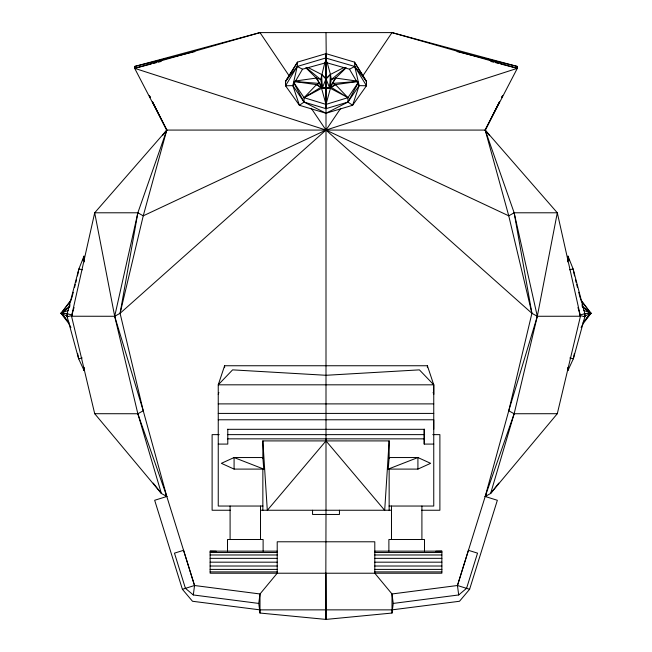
<?xml version="1.0" encoding="UTF-8"?>
<svg xmlns="http://www.w3.org/2000/svg" width="652" height="652" viewBox="0 0 652 652"><rect width="100%" height="100%" fill="white"/><g stroke="black" fill="none" stroke-linecap="round" stroke-linejoin="round"><path stroke-width="0.98" d="M84.189 367.361L84.002 370.369L78.647 358.787L67.156 316.717L67.156 313.816L78.876 268.95L83.994 256.163L84.418 261.868M325.853 609.864L325.853 619.4L259.993 613.043L260.001 593.972L277.214 573.214L277.214 541.779L374.794 541.788L374.794 573.23L391.999 593.972L393.229 603.426L392.007 613.043L326.122 619.4L326.147 609.864M293.913 83.065L304.044 102.071L325.984 108.672L326 62.193L326.016 113.244L352.61 105.274L366.465 85.771L366.448 81.37L354.484 62.111L326 53.651L297.516 62.111L285.552 81.37L285.535 85.771L299.39 105.274L325.984 113.244L347.956 102.071L359.138 85.624L354.778 66.48L354.484 62.111L366.432 81.337L366.465 85.771L359.138 85.624L349.488 69.194L326.302 62.633L302.512 69.194L297.222 66.48L297.516 62.111L285.568 81.337L285.535 85.771L292.862 85.624L304.044 102.071L325.984 113.244M326 514.33L325.755 609.864M326 435.039L326 113M326.302 62.633L326 32.6M424.216 444.085L424.216 429.309L424.216 444.085L433.751 444.085M433.751 429.309L433.751 384.819L427.394 365.748L224.606 365.748L218.249 384.819L218.249 506.042L262.976 506.042M567.811 367.361L567.998 370.369L573.352 358.787L584.844 316.717L584.852 313.783L573.124 268.95L568.006 256.163L567.582 261.868M289.072 75.713L259.993 32.6L134.671 66.455L134.671 68.33L166.79 130.082L143.244 215.828L120.09 313.31L143.244 410.793L166.798 496.49L194.54 585.504L193.31 594.958L258.771 603.426L259.993 613.043M326.171 440.719L326.22 438.845M389.146 440.907L384.696 510.329L326 440.907L267.304 510.329L262.854 440.907L389.146 440.907L389.146 458.389M388.242 469.098L389.146 457.541L417.916 457.541L430.622 463.319L417.916 469.098L388.242 469.098L417.916 457.541L417.916 469.098M258.771 603.426L259.993 593.972L194.532 585.504L182.397 589.294L154.663 500.271L166.798 496.49L137.849 413.743L114.695 316.277L94.695 212.788L166.798 130.074L485.21 130.082L557.305 212.788L580.451 316.236L557.297 413.702L490.622 493.474L485.202 496.49L457.459 585.504L458.69 594.958L393.229 603.426M182.397 589.294L192.495 601.266L259.993 609.864L391.999 609.864L459.505 601.266L469.603 589.294L497.346 500.28L485.202 496.49L508.756 410.793L531.91 313.31L508.756 215.828L326 130.074L134.671 68.33L259.993 32.6L392.007 32.6L517.329 66.455L517.329 68.33L326 130.074L143.244 215.828L137.849 212.788L94.695 212.788L71.549 316.236L114.695 316.277L120.09 313.31L137.849 212.788L166.79 130.082L152.568 101.899L166.79 130.082L162.429 135.689M574.396 353.392L573.352 358.787L569.824 357.948M77.474 275.91L78.876 268.95L82.405 269.789M137.849 212.788L114.695 316.277L143.244 410.793L137.849 413.743L94.703 413.702L71.549 316.236L74.043 307.459M293.547 82.152L304.06 97.67L304.044 102.071L299.39 105.274L292.862 85.624L297.222 66.48L325.698 58.02L354.778 66.48L366.432 81.337M579.555 315.462L584.844 316.717L584.852 313.783L584.233 313.441M82.894 260.8L83.994 256.163M498.78 483.116L490.622 493.474L514.151 413.743L537.305 316.277L557.305 212.788L514.151 212.788L508.756 215.828L485.21 130.082L499.432 101.899L485.21 130.082L514.151 212.788L537.305 316.277L508.756 410.793L514.151 413.743L557.297 413.702M567.998 370.369L568.471 368.396M69.267 307.671L70.017 304.786M71.769 298.054L73.269 292.283M74.524 287.475L75.273 284.59M75.771 282.666L76.52 279.781M324.957 62.07L320.719 79.593L322.373 87.89L304.06 97.67L326 104.401L347.94 97.67L358.453 82.152M357.043 81.614L335.487 84.621L331.265 87.376L330.425 88.313L326 104.401L321.575 88.313L320.735 87.376L316.513 84.621L294.957 81.614M392.007 613.043L391.999 593.972L457.468 585.504L468.429 550.312L477.533 553.149L466.563 588.34L458.69 594.958M359.138 85.624L352.61 105.274L347.956 102.071L326.016 108.672M218.249 394.354L218.885 392.447M485.202 496.49L486.449 494.884L485.202 496.49L514.151 413.743M70.832 300.922L61.068 313.286L69.014 323.865L70.905 327.443M362.928 75.713L392.007 32.6L517.329 68.33L485.21 130.082L489.57 135.689M581.095 327.443L582.986 323.865L590.932 313.286L580.565 299.382M358.087 83.065L347.956 102.071L347.94 97.67L335.487 84.621L332.341 83.456L329.627 87.89L321.575 88.313M292.862 85.624L302.512 69.194M285.535 85.771L297.222 66.48L285.568 81.337M345.625 68.313L335.674 78.077L329.627 87.89L322.373 87.89L320.735 87.376L304.06 97.67L316.513 84.621L319.659 83.456L322.373 87.89L330.425 88.313L347.94 97.67L331.265 87.376L329.627 87.89L326.008 78.859L321.55 74.442L308.168 67.572M357.06 81.068L335.674 78.077L332.341 83.456L357.027 81.492M71.435 299.382L61.068 313.286L69.014 322.381M340.719 108.33L326 130.074L120.09 313.31M582.986 322.381L590.932 313.286L581.168 300.922M586.303 318.478L590.932 313.286L582.489 306.513M346.073 67.392L331.281 79.593L329.627 87.89L330.425 88.313M589.4 314.549L590.932 313.286L588.577 311.403M65.697 318.478L61.068 313.286L69.511 306.513M62.6 314.549L61.068 313.286L63.423 311.403M589.367 314.541L590.932 313.286L582.203 306.636M62.633 314.541L61.068 313.286L69.797 306.636M335.487 84.621L329.627 87.89L330.45 74.442L327.043 62.07M67.767 313.441L67.148 313.783L67.156 316.717L67.767 316.375M343.832 67.572L330.45 74.442L325.992 78.859L322.373 87.89L316.513 84.621M349.488 69.194L354.778 66.48L366.465 85.771M584.771 316.171L590.932 313.286L583.507 310.246M67.229 316.171L61.068 313.286L68.493 310.246M335.674 78.077L331.281 79.593L330.45 74.442L326.008 78.859L321.55 74.442L322.373 87.89L316.326 78.077L306.375 68.313M134.671 68.33L151.345 63.986M153.301 63.48L156.244 62.714M158.208 62.201L161.15 61.435M134.671 66.455L194.915 51.598M67.156 316.717L72.445 315.462M82.176 357.948L78.647 358.787L77.604 353.392M569.595 269.789L573.124 268.95L574.526 275.91M579.555 315.038L584.852 313.783M294.94 81.068L316.326 78.077L320.719 79.593L305.927 67.392M585.203 313.628L590.932 313.286M326.244 609.864L326 573.222M435.772 551.258L441.869 551.144L441.869 573.222L210.131 573.222L210.131 551.144L277.206 551.144M433.751 384.819L218.249 384.819L232.601 369.863L326 375.283L419.399 369.863L433.751 384.819L433.751 394.354L433.115 392.447M218.249 403.89L433.751 403.89M218.249 413.417L433.751 413.417M218.249 419.774L433.751 419.774L433.751 506.042L389.024 506.042M227.401 429.309L424.599 429.309M219.227 434.631L212.112 434.631L212.112 510.247L230.376 510.247M227.369 434.631L424.631 434.631M432.773 434.631L439.888 434.631L439.888 510.247L421.624 510.247M227.401 438.845L424.599 438.845M218.249 444.085L227.784 444.085L227.784 429.309M234.084 469.098L263.758 469.098L262.854 457.541L234.084 457.541L221.378 463.319L234.084 469.098L234.084 457.541L263.758 469.098M260.808 510.247L391.192 510.247M374.794 551.144L441.869 551.144M210.131 552.472L277.206 552.472M374.794 552.472L441.869 552.472M210.131 554.974L277.206 554.974M374.794 554.974L441.869 554.974M210.131 558.348L277.206 558.348M374.794 558.348L441.869 558.348M210.131 562.179L277.206 562.179M374.794 562.179L441.869 562.179M210.131 566.017L277.206 566.017M374.794 566.017L441.869 566.017M210.131 569.392L277.206 569.392M374.794 569.392L441.869 569.392M210.131 571.894L277.206 571.894M374.794 571.894L441.869 571.894M210.131 551.144L216.228 551.258M61.068 313.286L66.797 313.628M294.973 81.492L319.659 83.456L316.326 78.077M67.156 313.816L72.445 315.038M457.085 51.598L517.329 66.455M490.85 61.435L493.792 62.201M495.756 62.714L498.698 63.48M500.654 63.986L517.329 68.33M457.468 585.504L469.603 589.294M311.281 108.33L326 130.074L531.91 313.31L537.305 316.277L580.451 316.236L577.957 307.459M166.798 496.49L165.518 494.925L166.798 496.49L161.378 493.474L94.703 413.702M584.233 316.375L584.844 316.717M193.31 594.958L185.437 588.34L174.467 553.149L183.571 550.312L194.532 585.504M153.22 483.116L161.378 493.474L137.849 413.743M575.48 279.781L576.229 282.666M576.727 284.59L577.476 287.475M578.731 292.283L580.231 298.054M581.983 304.786L582.733 307.671M83.529 368.396L84.002 370.369L83.562 368.519M568.006 256.163L569.106 260.8M514.151 212.788L531.91 313.31M325.78 438.845L325.829 440.719M427.394 365.748L427.394 367.655M424.509 551.144L424.509 539.514L388.885 539.514L388.885 551.144M421.909 506.042L421.909 539.514M391.485 506.042L391.485 539.514M389.146 468.405L389.146 510.329M339.447 510.247L339.447 514.461L312.552 514.461L312.552 510.247M326 62.633L326 53.651L325.698 62.633M326 434.631L326 438.845M326 440.907L326 514.461M263.115 551.144L263.115 539.514L227.491 539.514L227.491 551.144M262.854 440.907L262.854 458.389M262.854 468.405L262.854 510.329M260.515 506.042L260.515 539.514M230.091 506.042L230.091 539.514M224.606 365.748L224.606 367.655M502.643 95.542L501.722 97.36L502.643 95.542M150.278 97.36L149.357 95.542L150.278 97.36"/></g></svg>
